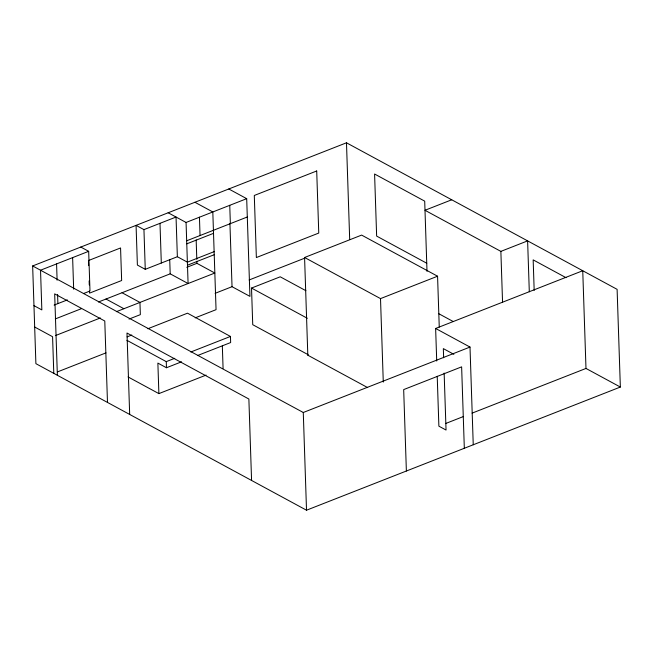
<?xml version="1.0" encoding="UTF-8"?>
<svg xmlns="http://www.w3.org/2000/svg" width="653" height="653" viewBox="0 0 653 653"><rect width="100%" height="100%" fill="white"/><g stroke="black" fill="none" stroke-linecap="round" stroke-linejoin="round"><path stroke-width="0.98" d="M32.65 265.951L346.482 142.795L617.109 289.344L620.35 387.049L306.518 510.205L35.891 363.656L32.65 265.951L303.278 412.492L470.005 347.07L473.245 444.775M83.38 293.613L89.983 291.018L88.669 251.323L40.527 270.211L41.841 309.906L33.964 305.645M177.363 256.727L145.26 269.322L137.391 265.061L136.069 225.367L143.946 229.627L176.041 217.033L177.363 256.727L187.378 262.155L214.127 251.658M168.164 212.772L186.064 222.461L246.695 198.675L249.936 296.38L232.035 286.691L215.098 293.336M186.676 240.786L247.299 216.992M186.774 243.838L213.523 233.341M54.117 305.09L67.332 299.907M187.484 265.208L214.233 254.711M55.285 318.933L81.519 308.632M98.448 301.996L170.196 273.836L188.088 283.533L186.064 222.461M186.791 267.322L196.937 263.339L214.837 273.036L116.348 311.685M55.383 335.609L100.358 317.962M129.025 319.08L140.354 314.64L139.946 302.421L122.046 292.732M367.68 387.613L307.816 355.199L304.576 257.494L361.631 235.096L437.567 276.219L439.257 327.104M451.721 199.785L424.981 210.282L500.867 251.381L527.616 240.884L529.305 291.769M249.119 279.982L304.167 258.384M127.082 336.891L131.8 335.038M147.847 328.745L187.501 313.187L230.452 336.442L230.656 342.547L197.614 355.518M307.653 354.432L252.735 324.696L251.519 288.063L280.219 276.799L305.906 290.707M57.586 371.859L105.982 352.873M195.174 317.864L216.053 309.677L212.813 211.964L194.912 202.275M126.886 340.311L166.262 361.631L174.759 358.301M190.807 352L230.452 336.442M206.087 375.1L158.883 393.62L157.871 363.092L166.466 367.745L181.567 361.811M304.576 257.494L380.511 298.609L437.567 276.219M307.816 355.199L308.534 354.914M436.718 361.027L435.633 328.459L582.745 270.734L585.986 368.439L620.35 387.049M445.517 423.56L463.557 416.483M472.095 413.137L585.986 368.439M566.037 277.68L533.166 259.878L534.178 290.414M426.76 263.232L376.642 236.092L374.585 174.008L424.703 201.148L427.005 271.354M228.795 188.978L246.695 198.675M438.93 313.791L453.215 321.529M435.633 328.459L470.005 347.07M453.868 354.326L443.338 348.62L443.64 357.779M251.519 288.063L307.318 318.272M80.792 247.054L88.669 251.323M105.998 299.025L123.899 308.722M128.045 376.92L158.883 393.62M34.674 327.022L52.575 336.711L53.791 373.353M500.867 251.381L502.557 302.266M464.324 448.276L461.63 366.855L403.676 389.596L406.378 471.017M444.146 373.051L446.04 430.041L438.881 426.172L437.224 376.299M380.511 298.609L383.278 382.07M346.482 142.795L349.69 239.488M303.278 412.492L306.518 510.205M251.576 480.445L248.875 399.024L126.984 333.022L129.678 414.443M229.75 205.32L230.362 223.636M229.938 223.587L232.035 286.691M222.338 346.041L223.081 368.431M199.443 217.212L200.047 235.537M196.161 239.937L196.806 259.274M196.871 261.306L196.937 263.339M169.723 259.592L170.196 273.836M166.262 361.631L166.466 367.745M159.993 223.334L161.307 263.028M143.946 229.627L145.26 269.322M107.484 402.428L104.782 321.007L54.672 293.866L57.366 375.287M88.637 265.632L88.465 260.547L120.56 247.952L121.646 280.521L89.551 293.115L89.477 291.075M89.143 280.896L89.273 284.969M72.622 257.617L73.667 289.173M56.574 263.918L57.113 280.202M57.586 294.454L57.888 303.612M316.705 170.98L254.295 195.467L256.36 257.551L318.762 233.064L316.705 170.98"/></g></svg>
